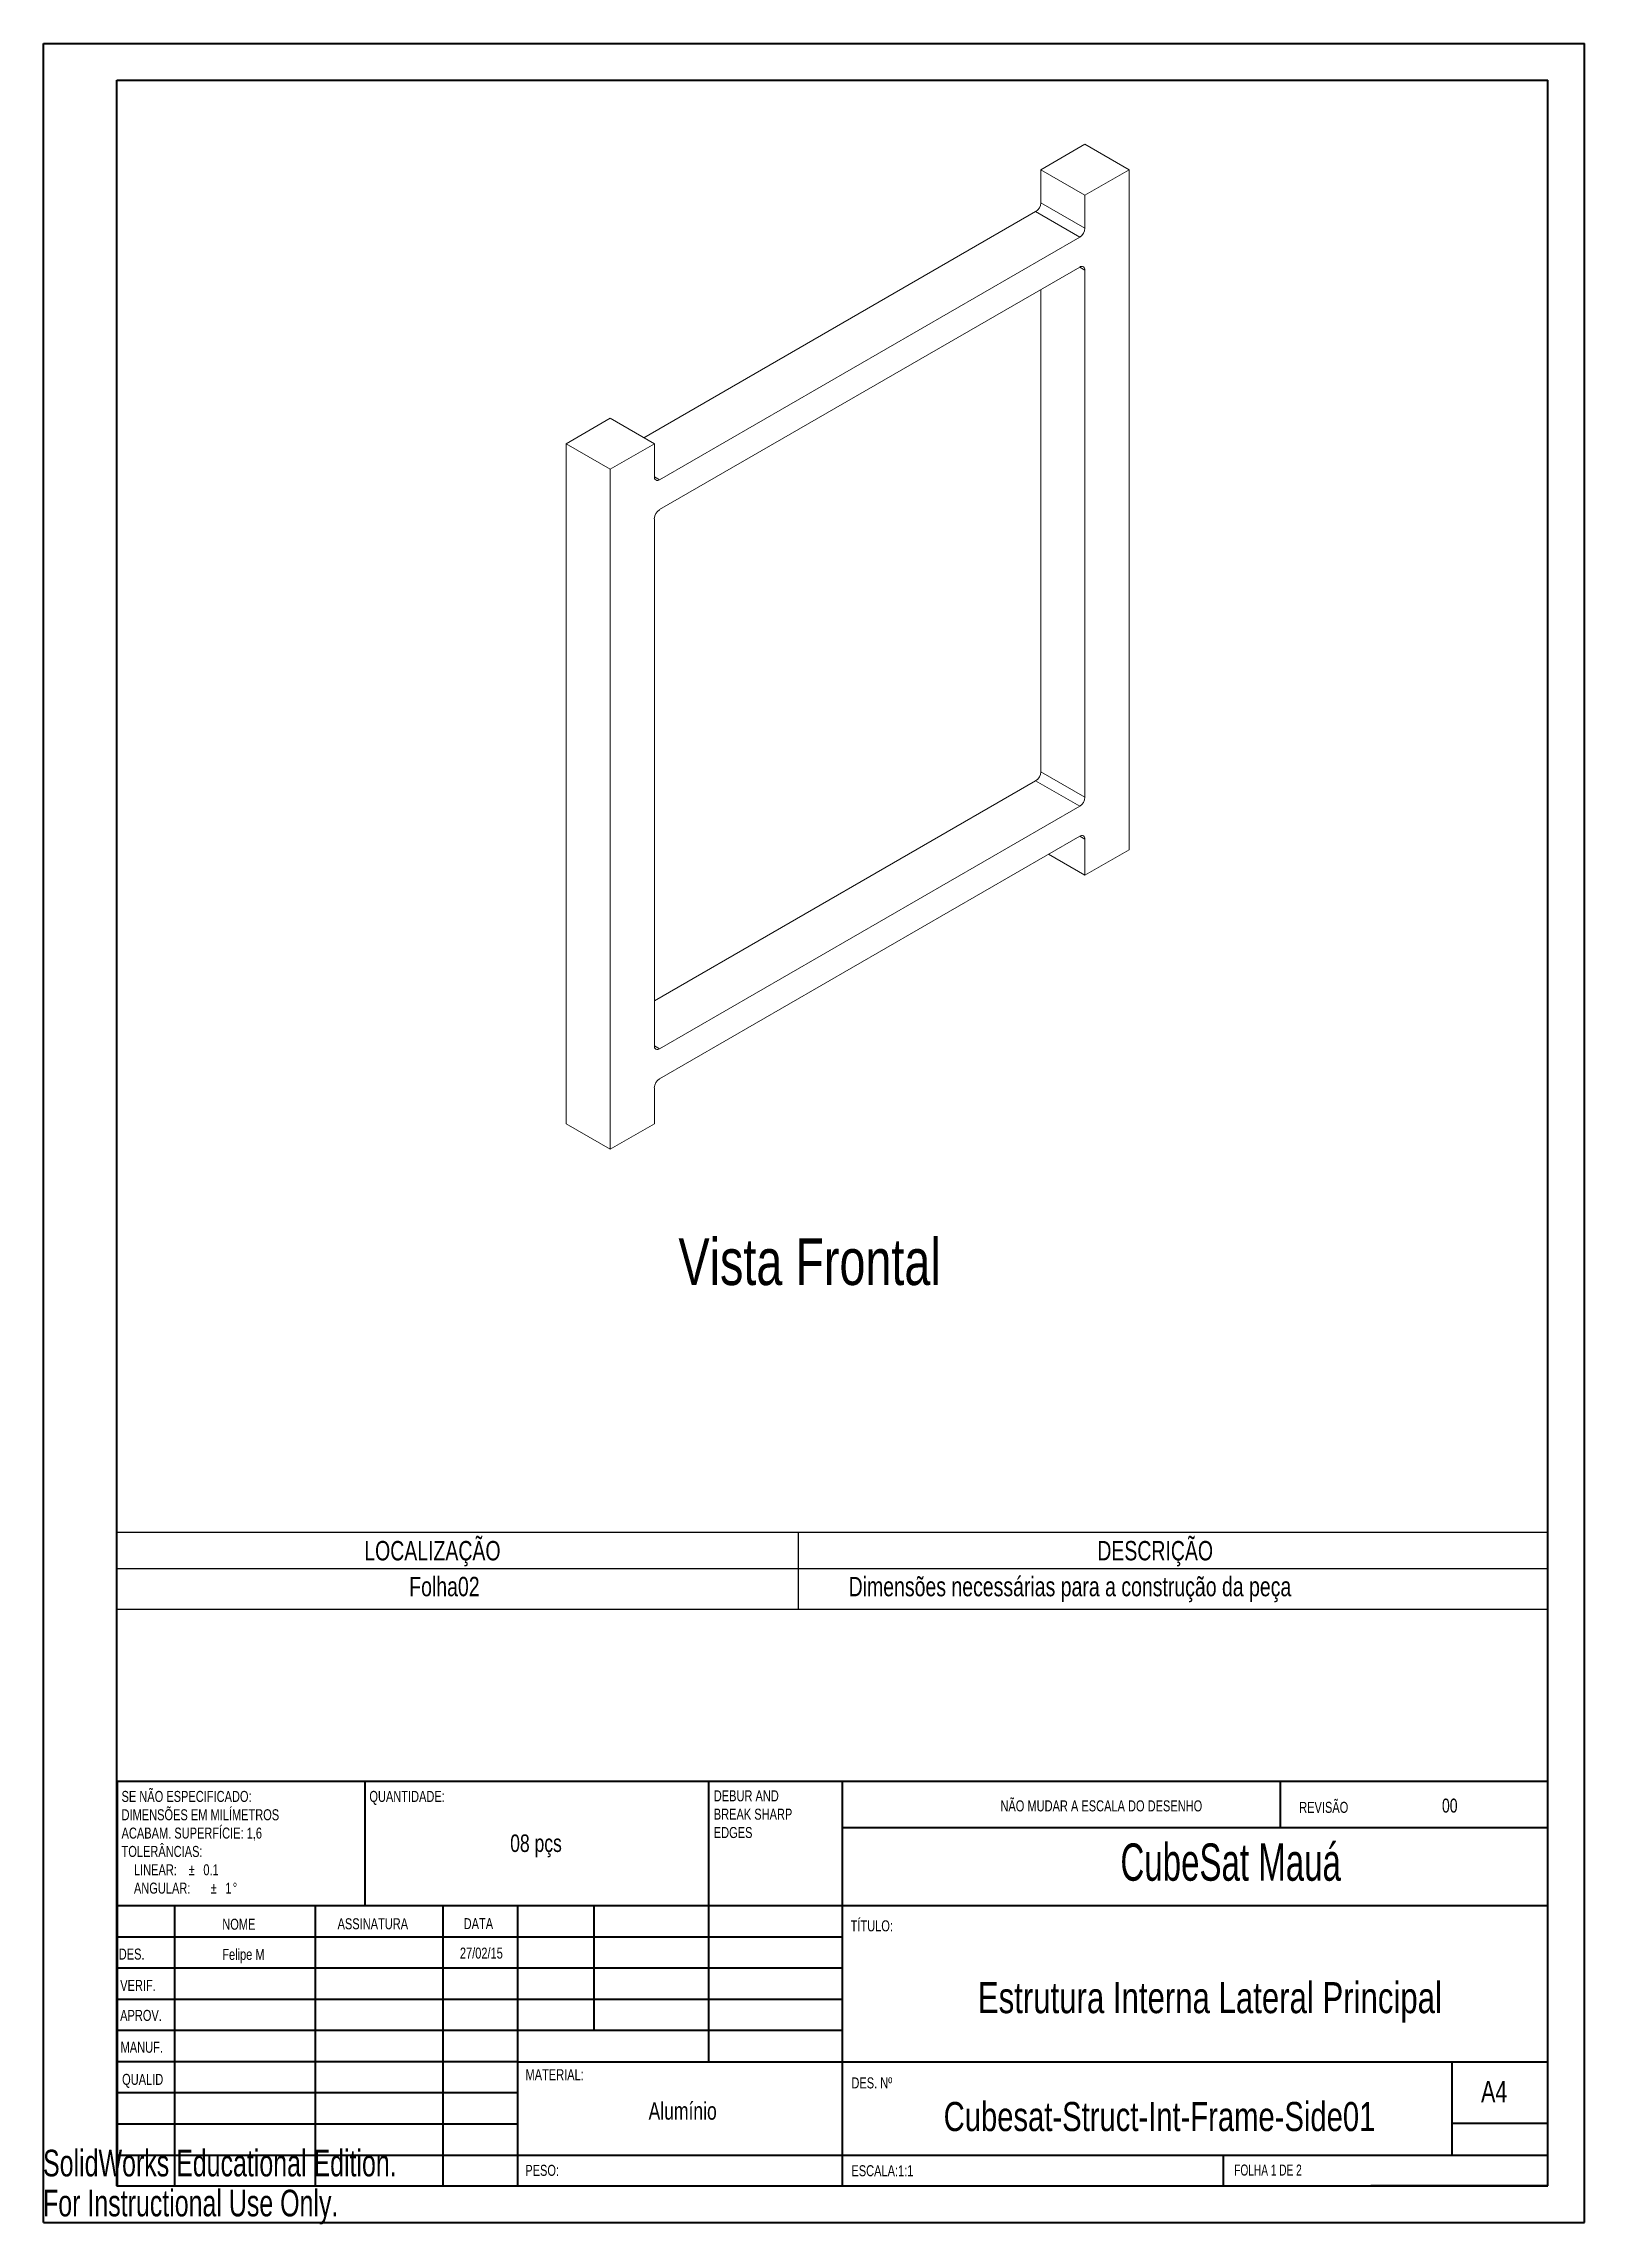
# Model space of a CAD drawing. Header units: millimetres. Extents: x 0 to 210, y 0 to 297.
import ezdxf

# ---------------------------------------------------------------- set-up
doc = ezdxf.new("R2010")
doc.units = ezdxf.units.MM
doc.layers.add('FORMAT', color=7, linetype='Continuous')
doc.styles.add('SLDTEXTSTYLE0', font='TXT', dxfattribs={"width": 0.75})
doc.styles.add('SLDTEXTSTYLE1', font='TXT', dxfattribs={"width": 0.663})
doc.styles.add('SLDTEXTSTYLE2', font='TXT', dxfattribs={"width": 0.6875})
doc.styles.add('SLDTEXTSTYLE3', font='TXT', dxfattribs={"width": 0.7})

# ---------------------------------------------------------------- blocks, each defined once
blk = doc.blocks.new('SW_NOTE_0')
at = {"color": 0, "linetype": 'Continuous', "lineweight": 0, "char_height": 1.5, "attachment_point": 1, "style": 'SLDTEXTSTYLE0'}
for s, insert in [('DEBUR AND', (0, 1.93)), ('BREAK SHARP', (0, -0.57)), ('EDGES', (0, -3.07))]:
    blk.add_mtext(s, dxfattribs=dict(at, insert=insert))
blk = doc.blocks.new('SW_NOTE_1')
at = {"color": 0, "linetype": 'Continuous', "lineweight": 0, "char_height": 1.5, "attachment_point": 1, "style": 'SLDTEXTSTYLE0'}
for s, insert in [('SE NÃO ESPECIFICADO:', (0, 1.93)), ('ACABAM. SUPERFÍCIE: 1,6', (0, -3.07)), ('DIMENSÕES EM MILÍMETROS', (0, -0.57)), ('TOLERÂNCIAS:', (0, -5.57)), ('LINEAR:', (1.69, -8.07)), ('%%p', (9.16, -8.07)), ('0.1', (11.15, -8.07)), ('ANGULAR:', (1.69, -10.57)), ('%%p', (12.16, -10.57)), ('1', (14.15, -10.57)), ('%%d', (15.16, -10.57))]:
    blk.add_mtext(s, dxfattribs=dict(at, insert=insert))
blk = doc.blocks.new('SW_TABLEANNOTATION_0')
at = {"layer": 'FORMAT', "color": 0}
for p, q in [((0, 0), (0, -10.46)), ((195, 0), (0, 0)), ((195, -10.46), (195, 0)), ((92.85, 0), (92.85, -10.46)), ((0, -4.93), (195, -4.93)), ((0, -10.46), (195, -10.46))]:
    blk.add_line(p, q, dxfattribs=at)
at = {"layer": 'FORMAT', "color": 0, "attachment_point": 1, "style": 'SLDTEXTSTYLE0'}
for s, insert, char_height in [('LOCALIZAÇÃO', (33.7, -1.16), 2.6458), ('DESCRIÇÃO', (133.61, -1.16), 2.646), ('Folha02', (39.83, -6.05), 2.646), ('Dimensões necessárias para a construção da peça', (99.72, -6.05), 2.6458)]:
    blk.add_mtext(s, dxfattribs=dict(at, insert=insert, char_height=char_height))

msp = doc.modelspace()

# ---------------------------------------------------------------- linework, layer by layer
at = {"color": 7, "linetype": 'Continuous', "lineweight": 40}
for p, q in [((0.08, 0.21), (0.08, 297.21)), ((0.08, 297.21), (210.08, 297.21)), ((210.08, 0.21), (210.08, 297.21)), ((210.08, 292.21), (210.08, 297.21)), ((10.08, 292.21), (205.08, 292.21)), ((10.08, 5.21), (10.08, 292.21)), ((205.08, 5.21), (205.08, 292.21)), ((10.11, 60.37), (205.08, 60.37)), ((10.11, 60.37), (10.11, 5.12)), ((43.91, 43.37), (43.91, 60.37)), ((90.71, 60.37), (90.71, 22.12)), ((108.91, 60.37), (108.91, 5.12)), ((168.68, 54.09), (168.68, 60.46)), ((205.08, 54), (108.91, 54)), ((205.08, 43.37), (10.11, 43.37)), ((17.91, 43.37), (17.91, 5.12)), ((37.1, 43.37), (37.1, 5.12)), ((54.51, 43.37), (54.51, 5.12)), ((64.71, 5.12), (64.71, 43.37)), ((75.11, 26.37), (75.11, 43.37)), ((108.91, 39.12), (10.11, 39.12)), ((108.91, 34.87), (10.11, 34.87)), ((108.91, 30.62), (10.11, 30.62)), ((108.91, 26.37), (10.11, 26.37)), ((64.71, 22.12), (10.11, 22.12)), ((64.71, 22.12), (205.08, 22.12)), ((192.08, 9.46), (192.08, 22.21)), ((64.71, 17.87), (10.11, 17.87)), ((64.71, 13.62), (10.11, 13.62)), ((205.08, 13.71), (192.08, 13.71)), ((10.11, 9.37), (205.08, 9.37)), ((160.88, 5.21), (160.88, 9.46)), ((10.08, 5.21), (205.08, 5.21)), ((205.08, 5.21), (180.99, 5.21)), ((0.08, 0.21), (210.08, 0.21))]:
    msp.add_line(p, q, dxfattribs=at)
at = {"color": 7, "linetype": 'Continuous', "lineweight": 15}
for p, q in [((136, 280.02), (142.01, 283.49)), ((142.01, 283.49), (148.02, 280.02)), ((142.01, 276.55), (136, 280.02)), ((136, 280.02), (136, 275.53)), ((142.01, 276.55), (148.02, 280.02)), ((148.02, 280.02), (148.02, 187.34)), ((142.01, 276.55), (142.01, 272.06)), ((135.29, 274.31), (81.9, 243.49)), ((141.3, 270.84), (135.29, 274.31)), ((142.01, 272.06), (136, 275.53)), ((141.3, 270.84), (84.02, 237.77)), ((84.02, 233.69), (141.3, 266.75)), ((142.01, 266.35), (142.01, 194.49)), ((136, 263.69), (136, 197.96)), ((71.3, 242.67), (77.31, 246.14)), ((83.32, 242.67), (77.31, 246.14)), ((71.3, 242.67), (77.31, 239.2)), ((71.3, 149.99), (71.3, 242.67)), ((77.31, 239.2), (83.32, 242.67)), ((83.32, 238.18), (83.32, 242.67)), ((77.31, 146.52), (77.31, 239.2)), ((83.32, 160.61), (83.32, 232.46)), ((135.29, 196.73), (83.32, 166.73)), ((141.3, 193.27), (135.29, 196.73)), ((142.01, 194.49), (136, 197.96)), ((141.3, 193.27), (84.02, 160.2)), ((84.02, 156.12), (141.3, 189.18)), ((142.01, 188.77), (142.01, 183.87)), ((148.02, 187.34), (142.01, 183.87)), ((142.01, 183.87), (137.06, 186.73)), ((83.32, 149.99), (83.32, 154.89)), ((71.3, 149.99), (77.31, 146.52)), ((83.32, 149.99), (77.31, 146.52))]:
    msp.add_line(p, q, dxfattribs=at)
at = {"color": 8, "linetype": 'Continuous', "lineweight": 15}
for p, q in [((142.01, 266.35), (141.3, 266.75)), ((84.02, 237.77), (83.32, 238.18)), ((142.01, 188.77), (141.3, 189.18)), ((84.02, 160.2), (83.32, 160.61))]:
    msp.add_line(p, q, dxfattribs=at)
at = {"color": 7, "linetype": 'Continuous', "lineweight": 15}
for centre, radius, start, end in [((134.46, 275.6), 1.54, 302.6055, 357.3945), ((140.47, 272.13), 1.54, 302.6055, 357.3945), ((141.57, 266.42), 0.437, 350.786, 129.2033), ((83.75, 238.11), 0.437, 170.786, 309.2033), ((84.85, 232.39), 1.54, 122.6055, 177.3945), ((134.46, 198.03), 1.54, 302.6055, 357.3945), ((140.47, 194.56), 1.54, 302.6055, 357.3945), ((141.57, 188.84), 0.437, 350.786, 129.2033), ((83.75, 160.54), 0.437, 170.786, 309.2033), ((84.85, 154.82), 1.54, 122.6055, 177.3945)]:
    msp.add_arc(centre, radius, start, end, dxfattribs=at)

# ---------------------------------------------------------------- block references
at = {"color": 7, "linetype": 'Continuous', "lineweight": 0}
for name, p in [('SW_NOTE_1', (10.7, 57.11)), ('SW_NOTE_0', (91.42, 57.19))]:
    msp.add_blockref(name, p, dxfattribs=at)
at = {"layer": 'FORMAT'}
msp.add_blockref('SW_TABLEANNOTATION_0', (10.08, 94.27), dxfattribs=at)

# ---------------------------------------------------------------- texts
at = {"color": 7, "linetype": 'Continuous', "lineweight": 0}
for s, insert, char_height, attachment_point, style in [('QUANTIDADE:', (44.48, 59.04), 1.5, 1, 'SLDTEXTSTYLE0'), ('NÃO MUDAR A ESCALA DO DESENHO', (130.49, 57.75), 1.5, 1, 'SLDTEXTSTYLE0'), ('REVISÃO', (171.21, 57.55), 1.5, 1, 'SLDTEXTSTYLE0'), ('00', (191.73, 57.99), 1.905, 2, 'SLDTEXTSTYLE0'), ('08 pçs', (67.19, 53.1), 2.381, 2, 'SLDTEXTSTYLE0'), ('CubeSat Mauá', (161.87, 51.88), 5.08, 2, 'SLDTEXTSTYLE1'), ('NOME', (24.43, 41.62), 1.5, 1, 'SLDTEXTSTYLE0'), ('ASSINATURA', (40.14, 41.68), 1.5, 1, 'SLDTEXTSTYLE0'), ('DATA', (57.33, 41.7), 1.5, 1, 'SLDTEXTSTYLE0'), ('TÍTULO:', (110.07, 41.4), 1.5, 1, 'SLDTEXTSTYLE0'), ('DES.', (10.32, 37.55), 1.5, 1, 'SLDTEXTSTYLE0'), ('Felipe M', (27.31, 37.5), 1.499, 2, 'SLDTEXTSTYLE0'), ('27/02/15', (59.74, 37.68), 1.499, 2, 'SLDTEXTSTYLE0'), ('VERIF.', (10.52, 33.28), 1.5, 1, 'SLDTEXTSTYLE0'), ('Estrutura Interna Lateral Principal', (159.04, 32.98), 4.2333, 2, 'SLDTEXTSTYLE0'), ('APROV.', (10.51, 29.19), 1.5, 1, 'SLDTEXTSTYLE0'), ('MANUF.', (10.57, 24.85), 1.5, 1, 'SLDTEXTSTYLE0'), ('MATERIAL:', (65.76, 21.11), 1.5, 1, 'SLDTEXTSTYLE0'), ('QUALID', (10.78, 20.47), 1.5, 1, 'SLDTEXTSTYLE0'), ('DES. Nº', (110.18, 19.99), 1.5, 1, 'SLDTEXTSTYLE0'), ('A4', (196, 19.52), 2.91, 1, 'SLDTEXTSTYLE0'), ('Alumínio', (87.18, 16.61), 2.381, 2, 'SLDTEXTSTYLE0'), ('Cubesat-Struct-Int-Frame-Side01', (152.17, 16.64), 3.9688, 2, 'SLDTEXTSTYLE0'), ('PESO:', (65.73, 8.07), 1.499, 1, 'SLDTEXTSTYLE0'), ('ESCALA:1:1', (110.18, 8.02), 1.5, 1, 'SLDTEXTSTYLE0'), ('FOLHA 1 DE 2', (162.36, 8.11), 1.5, 1, 'SLDTEXTSTYLE2')]:
    msp.add_mtext(s, dxfattribs=dict(at, insert=insert, char_height=char_height, attachment_point=attachment_point, style=style))
at = {"color": 7, "linetype": 'Continuous', "char_height": 3.633, "attachment_point": 1, "style": 'SLDTEXTSTYLE3'}
for s, insert in [('SolidWorks Educational Edition.', (0, 10.13)), ('For Instructional Use Only.', (0, 4.68))]:
    msp.add_mtext(s, dxfattribs=dict(at, insert=insert))
at = {"layer": 'FORMAT', "insert": (86.61, 134.35), "char_height": 6.35, "attachment_point": 1, "style": 'SLDTEXTSTYLE0'}
msp.add_mtext('Vista Frontal', dxfattribs=at)

doc.saveas('drawing.dxf')
